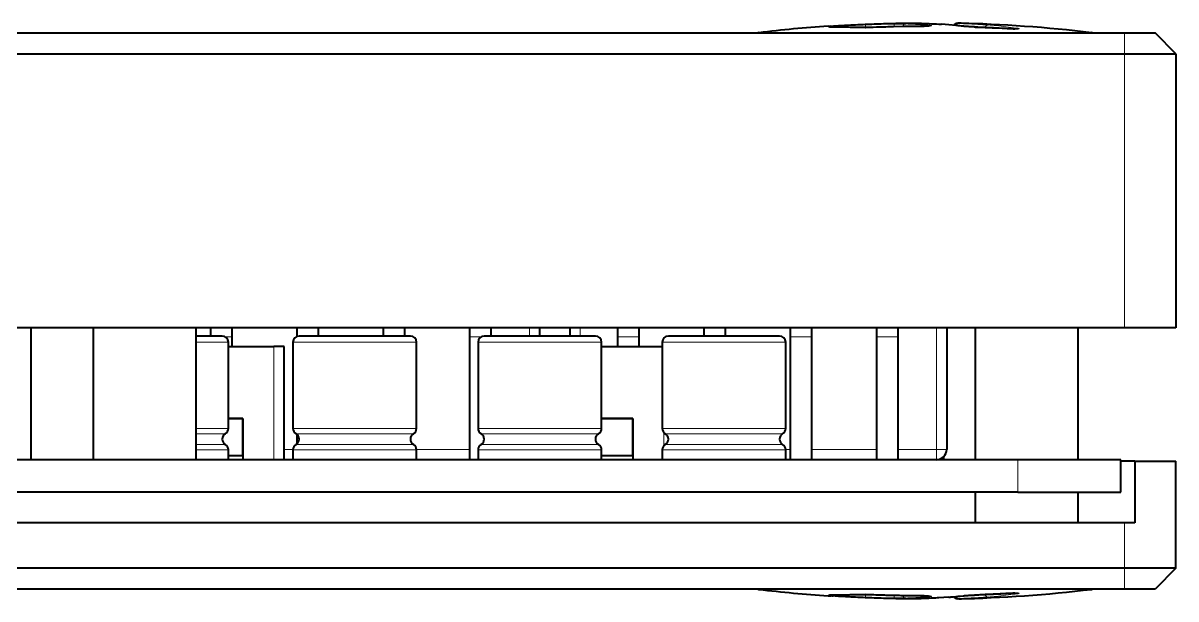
# Model space of a CAD drawing. Header units: millimetres. Extents: x 14 to 293, y 92 to 120.
# Drawn here: x 237 to 293, y 92.5 to 120.4 of the extents above; entities that cross this region are included whole.
import ezdxf

# ---------------------------------------------------------------- set-up
doc = ezdxf.new("R2010")
doc.units = ezdxf.units.MM
doc.header["$LTSCALE"] = 12.7
doc.layers.add('TANGENT_LINES', color=7, linetype='Continuous', lineweight=15)
doc.layers.add('Visible', color=7, linetype='Continuous', lineweight=40)

msp = doc.modelspace()

# ---------------------------------------------------------------- linework, layer by layer
at = {"layer": 'TANGENT_LINES'}
for p, q in [((279.276, 120.276), (279.273, 120.399)), ((281.562, 120.382), (281.92, 120.354)), ((282.368, 120.435), (282.356, 120.436)), ((288.845, 119.975), (272.698, 119.975)), ((276.068, 120.292), (276.069, 120.287)), ((276.145, 120.289), (276.155, 120.289)), ((276.158, 120.238), (276.197, 120.239)), ((277.046, 120.234), (277.348, 120.226)), ((277.883, 120.254), (277.382, 120.242)), ((277.764, 120.228), (277.871, 120.232)), ((277.878, 120.354), (277.883, 120.254)), ((282.667, 120.287), (282.607, 120.288)), ((283.697, 120.254), (283.684, 120.23)), ((285.264, 120.163), (285.112, 120.175)), ((285.321, 120.171), (285.297, 120.176)), ((290.454, 118.954), (290.454, 119.954)), ((290.454, 118.954), (290.454, 105.654)), ((261.557, 105.654), (261.557, 105.254)), ((264.023, 105.654), (264.023, 105.254)), ((281.323, 105.654), (281.323, 99.755)), ((245.376, 104.954), (246.941, 104.954)), ((246.789, 105.215), (247.128, 105.215)), ((249.15, 104.754), (249.15, 99.254)), ((250.079, 104.954), (256.079, 104.954)), ((258.66, 105.215), (259.216, 105.215)), ((259.064, 104.954), (265.064, 104.954)), ((265.853, 105.215), (266.894, 105.215)), ((268.007, 104.954), (274.007, 104.954)), ((274.235, 105.215), (275.276, 105.215)), ((278.426, 105.215), (279.467, 105.215)), ((246.941, 100.774), (245.376, 100.774)), ((256.079, 100.774), (250.079, 100.774)), ((265.064, 100.774), (259.064, 100.774)), ((274.007, 100.774), (268.007, 100.774)), ((245.376, 100.514), (246.791, 100.514)), ((250.229, 100.514), (255.929, 100.514)), ((259.214, 100.514), (264.914, 100.514)), ((268.082, 100.576), (268.082, 99.932)), ((268.157, 100.514), (273.857, 100.514)), ((246.791, 99.994), (245.376, 99.994)), ((245.376, 99.734), (246.941, 99.734)), ((250.08, 99.755), (249.65, 99.755)), ((250.079, 99.734), (256.079, 99.734)), ((255.929, 99.994), (250.229, 99.994)), ((258.66, 99.755), (256.079, 99.755)), ((259.064, 99.734), (265.064, 99.734)), ((264.914, 99.994), (259.214, 99.994)), ((268.007, 99.734), (274.007, 99.734)), ((273.857, 99.994), (268.157, 99.994)), ((274.235, 99.755), (274.006, 99.755)), ((278.426, 99.755), (275.276, 99.755)), ((281.323, 99.755), (279.467, 99.755)), ((281.323, 99.255), (281.323, 99.755)), ((281.323, 99.755), (281.823, 99.755)), ((285.28, 99.254), (285.28, 97.684)), ((290.454, 93.984), (290.454, 96.184)), ((290.454, 93.984), (290.454, 92.984)), ((272.698, 92.963), (288.845, 92.963)), ((276.069, 92.651), (276.068, 92.646)), ((276.451, 92.698), (276.158, 92.699)), ((277.398, 92.695), (277.883, 92.684)), ((277.883, 92.684), (277.878, 92.584)), ((279.276, 92.662), (279.273, 92.539)), ((282.356, 92.502), (282.417, 92.504)), ((282.605, 92.65), (282.645, 92.651)), ((283.684, 92.708), (283.697, 92.684)), ((285.113, 92.763), (285.264, 92.775)), ((285.297, 92.762), (285.321, 92.766))]:
    msp.add_line(p, q, dxfattribs=at)
for centre, major_axis, ratio, start_param, end_param in [((279.836, 120.199), (0.007, 0.2), 0.797834, 0.062826, 1.201186), ((276.083, 120.087), (0.188, 0.067), 0.999916, 7.469996, 7.581933), ((276.171, 120.039), (-0.002, 0.2), 0.800984, 6.28216, 6.352864), ((276.422, 120.075), (0.013, -0.2), 0.027667, 2.560981, 3.10757), ((277.358, 120.026), (0.007, 0.2), 0.787747, 6.279974, 6.388105), ((277.878, 120.354), (0, 0.2), 0.024489, 4.0547, 4.18879), ((282.617, 120.086), (0.022, 0.199), 0.781165, 6.280854, 6.387186), ((285.219, 120.354), (0, 0.2), 0.741169, 3.283861, 3.445164), ((277.878, 92.584), (0, 0.2), 0.024489, 5.235988, 5.379571), ((282.412, 92.704), (-0.006, 0.2), 0.797915, 2.011314, 3.137189), ((285.308, 92.966), (-0.038, 0.196), 0.892724, 2.680027, 3.004013)]:
    msp.add_ellipse(centre, major_axis=major_axis, ratio=ratio, start_param=start_param, end_param=end_param, dxfattribs=at)
at = {"layer": 'TANGENT_LINES', "extrusion": (0, 0, -1)}
for centre, major_axis, ratio, start_param, end_param in [((282.412, 120.234), (-0.006, -0.2), 0.797915, 2.011213, 3.137189), ((280.675, 120.154), (-0.014, -0.2), 0.797309, 2.286434, 3.051757), ((283.832, 120.154), (-0.017, -0.199), 0.796978, 2.027416, 3.091473), ((285.308, 119.972), (-0.038, -0.196), 0.892724, 2.680027, 3.004013), ((276.083, 92.851), (-0.188, 0.067), 0.999916, 10.619068, 10.723559), ((277.358, 92.912), (0.007, -0.2), 0.787747, 0.001666, 0.10492), ((279.836, 92.739), (0.007, -0.2), 0.797834, 0.062826, 1.201186), ((282.617, 92.852), (0.022, -0.199), 0.781165, 6.280426, 6.387186), ((283.832, 92.784), (0.017, -0.199), 0.796978, 0.05012, 1.114177), ((285.219, 92.584), (0, -0.2), 0.741169, 3.282329, 3.445164)]:
    msp.add_ellipse(centre, major_axis=major_axis, ratio=ratio, start_param=start_param, end_param=end_param, dxfattribs=at)
at = {"layer": 'TANGENT_LINES'}
for points, knots in [([(279.273, 120.399), (279.238, 120.398), (279.131, 120.396), (278.56, 120.38), (278.191, 120.366), (277.977, 120.358), (277.878, 120.354)], [0, 0, 0, 0, 0.158663, 0.486365, 0.761251, 1, 1, 1, 1]), ([(280.674, 120.354), (280.634, 120.356), (280.538, 120.363), (280.311, 120.377), (279.959, 120.394), (279.868, 120.397), (279.834, 120.399)], [0, 0, 0, 0, 0.200851, 0.473374, 0.806057, 1, 1, 1, 1]), ([(276.069, 120.287), (276.072, 120.286), (276.077, 120.286), (276.083, 120.286), (276.087, 120.286)], [0, 0, 0, 0, 0.456225, 1, 1, 1, 1]), ([(276.087, 120.286), (276.098, 120.287), (276.119, 120.287), (276.136, 120.288), (276.145, 120.289)], [0, 0, 0, 0, 0.526792, 1, 1, 1, 1]), ([(276.409, 120.275), (276.393, 120.274), (276.356, 120.271), (276.254, 120.264), (276.174, 120.256), (276.121, 120.249), (276.088, 120.244), (276.105, 120.237), (276.146, 120.238), (276.155, 120.238), (276.158, 120.238)], [0, 0, 0, 0, 0.138955, 0.334894, 0.512189, 0.657614, 0.747726, 0.806439, 0.934539, 1, 1, 1, 1]), ([(276.197, 120.239), (276.217, 120.239), (276.281, 120.24), (276.624, 120.241), (276.975, 120.235), (277.03, 120.234), (277.046, 120.234)], [0, 0, 0, 0, 0.159025, 0.506725, 0.855805, 1, 1, 1, 1]), ([(277.878, 120.354), (277.851, 120.353), (277.762, 120.349), (277.183, 120.321), (276.821, 120.301), (276.546, 120.283), (276.409, 120.275)], [0, 0, 0, 0, 0.139006, 0.46004, 0.72957, 1, 1, 1, 1]), ([(277.382, 120.242), (277.318, 120.241), (277.197, 120.238), (277.098, 120.235), (277.052, 120.234)], [0, 0, 0, 0, 0.533686, 1, 1, 1, 1]), ([(277.348, 120.226), (277.381, 120.225), (277.446, 120.223), (277.541, 120.224), (277.65, 120.225), (277.726, 120.227), (277.764, 120.228)], [0, 0, 0, 0, 0.241948, 0.481318, 0.736582, 1, 1, 1, 1]), ([(279.276, 120.276), (279.158, 120.275), (278.853, 120.272), (278.251, 120.261), (277.883, 120.254)], [0, 0, 0, 0, 0.388169, 1, 1, 1, 1]), ([(281.015, 120.327), (280.988, 120.329), (280.928, 120.335), (280.793, 120.345), (280.713, 120.351), (280.674, 120.354)], [0, 0, 0, 0, 0.290827, 0.65561, 1, 1, 1, 1]), ([(280.736, 120.292), (280.755, 120.292), (280.799, 120.292), (280.909, 120.294), (280.991, 120.298), (281.058, 120.306), (281.068, 120.307), (281.092, 120.318), (281.05, 120.324), (281.027, 120.326), (281.015, 120.327)], [0, 0, 0, 0, 0.144514, 0.336355, 0.510821, 0.654277, 0.717787, 0.786071, 0.883815, 1, 1, 1, 1]), ([(280.935, 120.297), (280.937, 120.299), (280.943, 120.304), (280.978, 120.324), (281.002, 120.326), (281.015, 120.327)], [0, 0, 0, 0, 0.195523, 0.601553, 1, 1, 1, 1]), ([(281.92, 120.354), (281.966, 120.35), (282.078, 120.34), (282.382, 120.311), (282.545, 120.293), (282.622, 120.285)], [0, 0, 0, 0, 0.273087, 0.656092, 1, 1, 1, 1]), ([(282.622, 120.285), (282.673, 120.28), (282.767, 120.272), (282.871, 120.265), (282.986, 120.258), (283.106, 120.253), (283.173, 120.251)], [0, 0, 0, 0, 0.260242, 0.476399, 0.704361, 1, 1, 1, 1]), ([(283.697, 120.254), (283.697, 120.254), (283.696, 120.254), (283.291, 120.271), (282.75, 120.285), (282.684, 120.286), (282.667, 120.287)], [0, 0, 0, 0, 0.003694, 0.372593, 0.841493, 1, 1, 1, 1]), ([(285.112, 120.175), (285.102, 120.175), (285.058, 120.179), (284.534, 120.213), (284.176, 120.233), (283.697, 120.254), (283.697, 120.254), (283.697, 120.254)], [0, 0, 0, 0, 0.094013, 0.402825, 0.715195, 0.997294, 1, 1, 1, 1]), ([(285.297, 120.176), (285.256, 120.183), (285.142, 120.204), (284.691, 120.268), (284.239, 120.318), (283.969, 120.342), (283.841, 120.354)], [0, 0, 0, 0, 0.161807, 0.444676, 0.735563, 1, 1, 1, 1]), ([(285.134, 120.161), (285.154, 120.16), (285.196, 120.158), (285.271, 120.156), (285.314, 120.158), (285.343, 120.159), (285.344, 120.168), (285.331, 120.17), (285.321, 120.171)], [0, 0, 0, 0, 0.225489, 0.471836, 0.6668, 0.808266, 0.866263, 1, 1, 1, 1]), ([(285.289, 120.159), (285.288, 120.159), (285.285, 120.161), (285.264, 120.163), (285.264, 120.163), (285.264, 120.163)], [0, 0, 0, 0, 0.326299, 0.974499, 1, 1, 1, 1]), ([(276.111, 92.651), (276.104, 92.651), (276.09, 92.652), (276.076, 92.651), (276.069, 92.651)], [0, 0, 0, 0, 0.509287, 1, 1, 1, 1]), ([(276.158, 92.699), (276.15, 92.699), (276.134, 92.699), (276.093, 92.701), (276.099, 92.689), (276.142, 92.687), (276.21, 92.678), (276.308, 92.67), (276.376, 92.665), (276.41, 92.663)], [0, 0, 0, 0, 0.107072, 0.229958, 0.275647, 0.404887, 0.582357, 0.788456, 1, 1, 1, 1]), ([(276.217, 92.645), (276.208, 92.646), (276.186, 92.647), (276.146, 92.649), (276.122, 92.65), (276.111, 92.651)], [0, 0, 0, 0, 0.31075, 0.669065, 1, 1, 1, 1]), ([(276.415, 92.698), (276.414, 92.692), (276.413, 92.68), (276.412, 92.668), (276.411, 92.664), (276.41, 92.663)], [0, 0, 0, 0, 0.429093, 0.776576, 1, 1, 1, 1]), ([(276.41, 92.663), (276.5, 92.657), (276.697, 92.645), (277.074, 92.622), (277.67, 92.593), (277.823, 92.587), (277.878, 92.584)], [0, 0, 0, 0, 0.220615, 0.486492, 0.81176, 1, 1, 1, 1]), ([(277.007, 92.703), (276.971, 92.702), (276.877, 92.7), (276.518, 92.697), (276.467, 92.698), (276.451, 92.698)], [0, 0, 0, 0, 0.302192, 0.793747, 1, 1, 1, 1]), ([(277.348, 92.712), (277.312, 92.711), (277.228, 92.708), (277.088, 92.705), (277.007, 92.703)], [0, 0, 0, 0, 0.417702, 1, 1, 1, 1]), ([(277.054, 92.704), (277.07, 92.704), (277.121, 92.702), (277.285, 92.698), (277.398, 92.695)], [0, 0, 0, 0, 0.312507, 1, 1, 1, 1]), ([(277.871, 92.706), (277.825, 92.707), (277.736, 92.711), (277.62, 92.713), (277.526, 92.715), (277.366, 92.713), (277.351, 92.712), (277.348, 92.712)], [0, 0, 0, 0, 0.239833, 0.455463, 0.666445, 0.920129, 1, 1, 1, 1]), ([(277.878, 92.584), (277.977, 92.58), (278.191, 92.571), (278.56, 92.558), (279.131, 92.542), (279.238, 92.54), (279.273, 92.539)], [0, 0, 0, 0, 0.238749, 0.513635, 0.841338, 1, 1, 1, 1]), ([(277.883, 92.684), (278.074, 92.68), (278.486, 92.672), (279, 92.665), (279.276, 92.662)], [0, 0, 0, 0, 0.463262, 1, 1, 1, 1]), ([(279.834, 92.539), (279.843, 92.54), (279.879, 92.541), (280.218, 92.555), (280.431, 92.568), (280.594, 92.579), (280.674, 92.584)], [0, 0, 0, 0, 0.112838, 0.440694, 0.721478, 1, 1, 1, 1]), ([(280.674, 92.584), (280.661, 92.586), (280.633, 92.59), (280.598, 92.608), (280.565, 92.643), (280.563, 92.646), (280.562, 92.647)], [0, 0, 0, 0, 0.296899, 0.600167, 0.912108, 1, 1, 1, 1]), ([(280.674, 92.584), (280.701, 92.586), (280.76, 92.59), (280.897, 92.601), (280.978, 92.608), (281.018, 92.611)], [0, 0, 0, 0, 0.28751, 0.652908, 1, 1, 1, 1]), ([(281.018, 92.611), (281.035, 92.612), (281.063, 92.614), (281.089, 92.625), (281.066, 92.631), (281.023, 92.637), (280.944, 92.642), (280.843, 92.645), (280.771, 92.646), (280.734, 92.646)], [0, 0, 0, 0, 0.137723, 0.219066, 0.29083, 0.421711, 0.596112, 0.794702, 1, 1, 1, 1]), ([(282.132, 92.603), (282.068, 92.597), (281.97, 92.588), (281.933, 92.585), (281.92, 92.584)], [0, 0, 0, 0, 0.65558, 1, 1, 1, 1]), ([(282.192, 92.609), (282.18, 92.608), (282.159, 92.606), (282.141, 92.604), (282.132, 92.603)], [0, 0, 0, 0, 0.525865, 1, 1, 1, 1]), ([(282.622, 92.653), (282.548, 92.645), (282.402, 92.629), (282.261, 92.615), (282.192, 92.609)], [0, 0, 0, 0, 0.506144, 1, 1, 1, 1]), ([(283.173, 92.687), (283.101, 92.684), (282.977, 92.679), (282.866, 92.673), (282.76, 92.666), (282.67, 92.657), (282.622, 92.653)], [0, 0, 0, 0, 0.303231, 0.527467, 0.746031, 1, 1, 1, 1]), ([(282.645, 92.651), (282.669, 92.651), (282.75, 92.653), (283.171, 92.663), (283.696, 92.684), (283.697, 92.684), (283.697, 92.684)], [0, 0, 0, 0, 0.174655, 0.585719, 0.996407, 1, 1, 1, 1]), ([(283.697, 92.684), (283.697, 92.684), (283.697, 92.684), (284.167, 92.704), (284.524, 92.724), (285.049, 92.758), (285.1, 92.762), (285.113, 92.763)], [0, 0, 0, 0, 0.002688, 0.280223, 0.588711, 0.8967, 1, 1, 1, 1]), ([(283.841, 92.584), (283.967, 92.596), (284.232, 92.619), (284.679, 92.669), (285.134, 92.733), (285.253, 92.754), (285.297, 92.762)], [0, 0, 0, 0, 0.261423, 0.550164, 0.833757, 1, 1, 1, 1]), ([(285.321, 92.766), (285.325, 92.767), (285.331, 92.768), (285.353, 92.776), (285.321, 92.78), (285.278, 92.781), (285.211, 92.78), (285.161, 92.778), (285.134, 92.777)], [0, 0, 0, 0, 0.095597, 0.199596, 0.324605, 0.518351, 0.749703, 1, 1, 1, 1]), ([(285.264, 92.775), (285.264, 92.775), (285.264, 92.775), (285.274, 92.776), (285.288, 92.778), (285.288, 92.779), (285.289, 92.779)], [0, 0, 0, 0, 0.021993, 0.41002, 0.887462, 1, 1, 1, 1])]:
    msp.add_open_spline(points, degree=3, knots=knots, dxfattribs=at)
at = {"layer": 'Visible'}
for p, q in [((281.444, 120.39), (281.562, 120.382)), ((281.934, 120.353), (281.573, 120.381)), ((282.417, 120.434), (282.368, 120.435)), ((290.454, 119.954), (225.078, 119.954)), ((276.135, 120.239), (276.134, 120.239)), ((276.159, 120.289), (276.147, 120.289)), ((276.169, 120.239), (276.153, 120.239)), ((276.415, 120.241), (276.169, 120.239)), ((277.129, 120.233), (276.743, 120.239)), ((277.364, 120.226), (277.277, 120.229)), ((277.871, 120.233), (277.766, 120.229)), ((277.871, 120.232), (277.882, 120.233)), ((279.232, 120.275), (279.723, 120.284)), ((280.015, 120.288), (280.736, 120.292)), ((281.027, 120.304), (281.023, 120.303)), ((282.272, 120.322), (281.933, 120.353)), ((282.638, 120.284), (282.607, 120.288)), ((282.646, 120.284), (282.638, 120.285)), ((283.173, 120.251), (283.065, 120.255)), ((285.143, 120.161), (285.132, 120.162)), ((285.288, 120.159), (285.283, 120.158)), ((291.954, 119.954), (290.454, 119.954)), ((292.954, 118.954), (291.954, 119.954)), ((225.078, 118.954), (290.454, 118.954)), ((290.454, 118.954), (292.954, 118.954)), ((292.954, 118.954), (292.954, 105.654)), ((290.454, 105.654), (30.754, 105.654)), ((237.353, 105.654), (237.353, 99.254)), ((240.376, 105.654), (240.376, 99.254)), ((245.376, 99.254), (245.376, 105.654)), ((246.641, 105.254), (245.376, 105.254)), ((246.087, 105.254), (246.087, 105.654)), ((247.128, 105.215), (247.128, 105.654)), ((250.278, 105.236), (250.278, 105.654)), ((255.779, 105.254), (250.379, 105.254)), ((251.319, 105.254), (251.319, 105.654)), ((254.469, 105.254), (254.469, 105.654)), ((255.51, 105.254), (255.51, 105.654)), ((258.66, 105.215), (258.66, 105.654)), ((264.764, 105.254), (259.364, 105.254)), ((259.701, 105.254), (259.701, 105.654)), ((262.057, 105.654), (262.057, 105.254)), ((263.523, 105.654), (263.523, 105.254)), ((265.853, 105.215), (265.853, 105.654)), ((266.894, 105.215), (266.894, 105.654)), ((273.707, 105.254), (268.307, 105.254)), ((270.044, 105.254), (270.044, 105.654)), ((271.085, 105.254), (271.085, 105.654)), ((274.235, 105.215), (274.235, 105.654)), ((275.276, 105.215), (275.276, 105.654)), ((278.426, 105.215), (278.426, 105.654)), ((279.467, 105.215), (279.467, 105.654)), ((281.823, 105.654), (281.823, 99.755)), ((283.2, 105.654), (283.2, 99.254)), ((288.2, 99.254), (288.2, 105.654)), ((292.954, 105.654), (290.454, 105.654)), ((246.941, 100.774), (246.941, 104.954)), ((246.941, 104.754), (249.15, 104.754)), ((247.128, 104.754), (247.128, 105.215)), ((249.65, 104.754), (249.15, 104.754)), ((249.65, 99.254), (249.65, 104.754)), ((250.079, 104.954), (250.079, 100.774)), ((256.079, 100.774), (256.079, 104.954)), ((258.66, 99.254), (258.66, 105.215)), ((259.064, 104.954), (259.064, 100.774)), ((265.064, 100.774), (265.064, 104.954)), ((265.064, 104.754), (268.007, 104.754)), ((265.853, 104.754), (265.853, 105.215)), ((266.894, 104.754), (266.894, 105.215)), ((268.007, 104.954), (268.007, 100.774)), ((274.007, 100.774), (274.007, 104.954)), ((274.235, 99.254), (274.235, 105.215)), ((275.276, 99.254), (275.276, 105.215)), ((278.426, 99.254), (278.426, 105.215)), ((279.467, 99.254), (279.467, 105.215)), ((246.941, 101.254), (247.65, 101.254)), ((247.65, 101.254), (246.941, 101.254)), ((247.65, 101.254), (247.65, 99.454)), ((247.65, 99.454), (247.65, 101.254)), ((265.064, 101.254), (266.582, 101.254)), ((266.582, 101.254), (265.064, 101.254)), ((266.582, 101.254), (266.582, 99.454)), ((266.582, 99.454), (266.582, 101.254)), ((250.278, 100.029), (250.278, 100.479)), ((246.941, 99.254), (246.941, 99.734)), ((250.079, 99.734), (250.079, 99.254)), ((256.079, 99.254), (256.079, 99.734)), ((259.064, 99.734), (259.064, 99.254)), ((265.064, 99.254), (265.064, 99.734)), ((268.007, 99.734), (268.007, 99.254)), ((274.007, 99.254), (274.007, 99.734)), ((285.28, 99.254), (172.03, 99.254)), ((246.941, 99.454), (247.65, 99.454)), ((247.65, 99.454), (247.65, 99.254)), ((250.079, 99.255), (249.65, 99.255)), ((258.66, 99.255), (256.079, 99.255)), ((265.064, 99.454), (266.582, 99.454)), ((266.582, 99.454), (266.582, 99.254)), ((274.235, 99.255), (274.007, 99.255)), ((278.426, 99.255), (275.276, 99.255)), ((281.323, 99.255), (279.467, 99.255)), ((281.673, 99.398), (281.673, 99.254)), ((290.28, 99.254), (285.28, 99.254)), ((290.28, 97.684), (290.28, 99.254)), ((290.954, 99.184), (290.28, 99.184)), ((290.954, 99.184), (290.954, 96.184)), ((290.954, 99.184), (292.954, 99.184)), ((292.954, 93.984), (292.954, 99.184)), ((285.28, 97.684), (172.03, 97.684)), ((283.2, 97.684), (283.2, 96.184)), ((285.28, 97.684), (290.28, 97.684)), ((288.2, 96.184), (288.2, 97.684)), ((290.454, 96.184), (37.023, 96.184)), ((290.954, 96.184), (290.454, 96.184)), ((290.454, 93.984), (29.254, 93.984)), ((292.954, 93.984), (290.454, 93.984)), ((292.954, 93.984), (291.954, 92.984)), ((29.254, 92.984), (290.454, 92.984)), ((290.454, 92.984), (291.954, 92.984)), ((276.092, 92.651), (276.09, 92.651)), ((276.108, 92.651), (276.114, 92.65)), ((276.134, 92.699), (276.14, 92.699)), ((276.161, 92.699), (276.174, 92.699)), ((276.169, 92.699), (276.451, 92.697)), ((276.257, 92.643), (276.303, 92.64)), ((276.409, 92.634), (276.303, 92.64)), ((276.719, 92.698), (277.075, 92.704)), ((277.276, 92.709), (277.364, 92.712)), ((277.364, 92.712), (277.378, 92.712)), ((277.838, 92.706), (277.872, 92.705)), ((279.357, 92.66), (278.961, 92.67)), ((280.132, 92.649), (279.684, 92.655)), ((280.734, 92.646), (280.244, 92.648)), ((280.734, 92.646), (280.792, 92.645)), ((280.734, 92.646), (280.734, 92.646)), ((281.024, 92.634), (281.027, 92.634)), ((281.92, 92.584), (281.444, 92.548)), ((281.934, 92.585), (281.942, 92.585)), ((282.131, 92.602), (282.272, 92.616)), ((282.477, 92.636), (282.638, 92.653)), ((283.094, 92.684), (283.172, 92.687)), ((283.683, 92.706), (283.173, 92.687)), ((285.288, 92.779), (285.296, 92.779))]:
    msp.add_line(p, q, dxfattribs=at)
for centre, radius, start, end in [((280.772, 52.141), 68.312, 83.21253, 88.6703), ((272.722, 119.777), 0.2, 96.7875, 117.517), ((280.772, 52.141), 68.312, 93.94849, 96.78747), ((288.822, 119.777), 0.2, 62.483, 83.2125), ((246.641, 104.954), 0.3, 0, 90), ((250.379, 104.954), 0.3, 90, 180), ((255.779, 104.954), 0.3, 0, 90), ((259.364, 104.954), 0.3, 90, 180), ((264.764, 104.954), 0.3, 0, 90), ((268.307, 104.954), 0.3, 90, 180), ((273.707, 104.954), 0.3, 0, 90), ((246.641, 100.774), 0.3, 300, 0), ((250.379, 100.774), 0.3, 180, 240), ((255.779, 100.774), 0.3, 300, 0), ((259.364, 100.774), 0.3, 180, 240), ((264.764, 100.774), 0.3, 300, 0), ((268.307, 100.774), 0.3, 180, 240), ((273.707, 100.774), 0.3, 300, 0), ((246.941, 100.254), 0.3, 120, 240), ((250.079, 100.254), 0.3, 300, 60), ((256.079, 100.254), 0.3, 120, 240), ((259.064, 100.254), 0.3, 300, 60), ((265.064, 100.254), 0.3, 120, 240), ((268.007, 100.254), 0.3, 300, 60), ((274.007, 100.254), 0.3, 120, 240), ((246.641, 99.734), 0.3, 0, 60), ((250.379, 99.734), 0.3, 120, 180), ((255.779, 99.734), 0.3, 0, 60), ((259.364, 99.734), 0.3, 120, 180), ((264.764, 99.734), 0.3, 0, 60), ((268.307, 99.734), 0.3, 120, 180), ((273.707, 99.734), 0.3, 0, 60), ((281.323, 99.755), 0.5, 270, 0), ((272.722, 93.161), 0.2, 242.483, 263.2125), ((280.772, 160.796), 68.312, 263.21253, 266.05153), ((280.772, 160.796), 68.312, 271.3297, 276.78747), ((288.822, 93.161), 0.2, 276.7875, 297.517)]:
    msp.add_arc(centre, radius, start, end, dxfattribs=at)
at = {"layer": 'Visible', "extrusion": (0, 0, -1)}
for centre, major_axis, ratio, start_param, end_param in [((282.351, 120.236), (0.005, 0.2), 1, 11.467451, 12.56633), ((276.081, 120.092), (0, 0.2), 1, 6.214929, 6.451155), ((281.917, 120.154), (-0.017, -0.199), 0.796978, 3.056235, 3.141678), ((283.166, 120.051), (0.007, 0.2), 0.020217, 6.278054, 6.351841), ((276.081, 92.846), (0, 0.2), 1, 2.99785, 3.209664), ((276.171, 92.899), (-0.002, -0.2), 0.800984, 6.279048, 6.352864), ((277.88, 92.905), (-0.008, -0.2), 0.030763, 6.275446, 6.351675), ((281.917, 92.784), (0.017, -0.199), 0.796978, 6.282739, 6.368543), ((282.351, 92.702), (0.005, -0.2), 1, 6.283168, 7.379099)]:
    msp.add_ellipse(centre, major_axis=major_axis, ratio=ratio, start_param=start_param, end_param=end_param, dxfattribs=at)
at = {"layer": 'Visible'}
for centre, major_axis, ratio, start_param, end_param in [((277.88, 120.033), (-0.008, 0.2), 0.030763, 6.280095, 6.351675), ((280.736, 120.092), (0, 0.2), 0.000167, 6.281383, 6.3521), ((283.166, 92.887), (0.007, -0.2), 0.020217, 6.274704, 6.351841), ((285.122, 92.976), (0.01, -0.2), 0.175017, 6.279139, 6.35118)]:
    msp.add_ellipse(centre, major_axis=major_axis, ratio=ratio, start_param=start_param, end_param=end_param, dxfattribs=at)
for points, knots in [([(277.273, 120.354), (277.426, 120.361), (277.783, 120.379), (278.653, 120.412), (279.429, 120.431), (279.835, 120.437), (280.023, 120.439)], [0, 0, 0, 0, 0.214338, 0.498343, 0.768792, 1, 1, 1, 1]), ([(279.834, 120.399), (279.83, 120.399), (279.816, 120.399), (279.698, 120.402), (279.541, 120.402), (279.368, 120.401), (279.302, 120.399), (279.273, 120.399)], [0, 0, 0, 0, 0.076003, 0.2854, 0.547006, 0.808283, 1, 1, 1, 1]), ([(280.023, 120.439), (280.047, 120.439), (280.099, 120.44), (280.19, 120.44), (280.239, 120.439), (280.263, 120.439)], [0, 0, 0, 0, 0.326726, 0.681469, 1, 1, 1, 1]), ([(280.263, 120.439), (280.33, 120.438), (280.495, 120.435), (280.979, 120.418), (281.289, 120.399), (281.444, 120.39)], [0, 0, 0, 0, 0.255031, 0.627856, 1, 1, 1, 1]), ([(283.841, 120.354), (283.729, 120.363), (283.475, 120.384), (282.885, 120.419), (282.567, 120.429), (282.417, 120.434)], [0, 0, 0, 0, 0.29268, 0.665814, 1, 1, 1, 1]), ([(276.153, 120.239), (276.15, 120.239), (276.145, 120.239), (276.139, 120.239), (276.135, 120.239)], [0, 0, 0, 0, 0.477011, 1, 1, 1, 1]), ([(276.155, 120.289), (276.17, 120.29), (276.195, 120.291), (276.219, 120.293), (276.258, 120.295), (276.283, 120.296)], [0, 0, 0, 0, 0.326487, 0.580017, 1, 1, 1, 1]), ([(276.283, 120.296), (276.295, 120.297), (276.326, 120.299), (276.378, 120.302), (276.409, 120.304)], [0, 0, 0, 0, 0.408956, 1, 1, 1, 1]), ([(276.409, 120.304), (276.413, 120.304), (276.433, 120.306), (276.676, 120.321), (276.877, 120.332), (277.129, 120.346), (277.273, 120.354)], [0, 0, 0, 0, 0.08179, 0.357906, 0.634029, 1, 1, 1, 1]), ([(276.743, 120.239), (276.736, 120.24), (276.705, 120.24), (276.54, 120.24), (276.415, 120.241)], [0, 0, 0, 0, 0.24119, 1, 1, 1, 1]), ([(277.277, 120.229), (277.267, 120.229), (277.239, 120.23), (277.172, 120.232), (277.129, 120.233)], [0, 0, 0, 0, 0.356977, 1, 1, 1, 1]), ([(277.43, 120.225), (277.426, 120.225), (277.413, 120.225), (277.383, 120.226), (277.364, 120.226)], [0, 0, 0, 0, 0.365994, 1, 1, 1, 1]), ([(277.766, 120.229), (277.736, 120.228), (277.676, 120.226), (277.578, 120.225), (277.486, 120.224), (277.447, 120.225), (277.43, 120.225)], [0, 0, 0, 0, 0.259736, 0.534009, 0.796964, 1, 1, 1, 1]), ([(277.882, 120.233), (278.034, 120.239), (278.369, 120.252), (279.173, 120.274), (279.222, 120.275), (279.232, 120.275)], [0, 0, 0, 0, 0.401515, 0.884003, 1, 1, 1, 1]), ([(279.723, 120.284), (279.815, 120.285), (279.952, 120.287), (279.999, 120.287), (280.015, 120.288)], [0, 0, 0, 0, 0.671361, 1, 1, 1, 1]), ([(280.798, 120.293), (280.794, 120.293), (280.783, 120.292), (280.755, 120.292), (280.736, 120.292)], [0, 0, 0, 0, 0.348873, 1, 1, 1, 1]), ([(280.936, 120.297), (280.932, 120.296), (280.918, 120.296), (280.853, 120.293), (280.816, 120.293), (280.798, 120.293)], [0, 0, 0, 0, 0.207311, 0.613523, 1, 1, 1, 1]), ([(281.023, 120.303), (281.023, 120.303), (281.022, 120.303), (281.002, 120.301), (280.971, 120.298), (280.948, 120.297), (280.936, 120.297)], [0, 0, 0, 0, 0.059133, 0.310196, 0.652776, 1, 1, 1, 1]), ([(282.607, 120.288), (282.562, 120.293), (282.464, 120.303), (282.339, 120.316), (282.272, 120.322)], [0, 0, 0, 0, 0.458958, 1, 1, 1, 1]), ([(283.065, 120.255), (283.063, 120.256), (283.057, 120.256), (282.955, 120.26), (282.87, 120.266), (282.774, 120.272), (282.696, 120.279), (282.661, 120.282), (282.646, 120.284)], [0, 0, 0, 0, 0.052646, 0.257166, 0.463061, 0.666922, 0.852904, 1, 1, 1, 1]), ([(283.173, 120.251), (283.203, 120.25), (283.29, 120.247), (283.527, 120.238), (283.683, 120.232)], [0, 0, 0, 0, 0.33909, 1, 1, 1, 1]), ([(283.683, 120.232), (283.742, 120.229), (283.901, 120.223), (284.524, 120.194), (284.814, 120.178), (285.028, 120.167), (285.134, 120.161)], [0, 0, 0, 0, 0.195805, 0.528452, 0.764419, 1, 1, 1, 1]), ([(285.242, 120.158), (285.235, 120.158), (285.217, 120.158), (285.162, 120.16), (285.148, 120.161), (285.143, 120.161)], [0, 0, 0, 0, 0.300667, 0.743944, 1, 1, 1, 1]), ([(285.283, 120.158), (285.275, 120.158), (285.259, 120.158), (285.247, 120.158), (285.242, 120.158)], [0, 0, 0, 0, 0.54501, 1, 1, 1, 1]), ([(285.295, 120.159), (285.295, 120.159), (285.294, 120.159), (285.29, 120.159), (285.288, 120.159)], [0, 0, 0, 0, 0.362505, 1, 1, 1, 1]), ([(276.09, 92.651), (276.09, 92.651), (276.091, 92.651), (276.1, 92.651), (276.105, 92.651), (276.108, 92.651)], [0, 0, 0, 0, 0.123085, 0.568011, 1, 1, 1, 1]), ([(276.114, 92.65), (276.117, 92.65), (276.124, 92.65), (276.137, 92.649), (276.144, 92.649)], [0, 0, 0, 0, 0.40658, 1, 1, 1, 1]), ([(276.14, 92.699), (276.141, 92.699), (276.144, 92.699), (276.154, 92.699), (276.161, 92.699)], [0, 0, 0, 0, 0.305957, 1, 1, 1, 1]), ([(276.144, 92.649), (276.15, 92.649), (276.167, 92.648), (276.199, 92.646), (276.22, 92.645)], [0, 0, 0, 0, 0.384253, 1, 1, 1, 1]), ([(276.303, 92.64), (276.299, 92.641), (276.285, 92.642), (276.244, 92.644), (276.217, 92.645)], [0, 0, 0, 0, 0.328329, 1, 1, 1, 1]), ([(277.273, 92.584), (277.251, 92.585), (277.183, 92.589), (276.795, 92.61), (276.588, 92.623), (276.466, 92.63), (276.409, 92.634)], [0, 0, 0, 0, 0.161283, 0.506225, 0.769819, 1, 1, 1, 1]), ([(276.451, 92.697), (276.492, 92.697), (276.576, 92.697), (276.67, 92.698), (276.719, 92.698)], [0, 0, 0, 0, 0.481962, 1, 1, 1, 1]), ([(277.075, 92.704), (277.111, 92.705), (277.181, 92.706), (277.245, 92.708), (277.276, 92.709)], [0, 0, 0, 0, 0.515745, 1, 1, 1, 1]), ([(280.023, 92.499), (279.835, 92.501), (279.429, 92.506), (278.653, 92.525), (277.783, 92.559), (277.426, 92.577), (277.273, 92.584)], [0, 0, 0, 0, 0.231208, 0.501657, 0.785662, 1, 1, 1, 1]), ([(277.378, 92.712), (277.395, 92.713), (277.434, 92.713), (277.521, 92.714), (277.614, 92.713), (277.711, 92.711), (277.81, 92.708), (277.831, 92.707), (277.838, 92.706)], [0, 0, 0, 0, 0.143697, 0.324592, 0.513076, 0.710234, 0.901956, 1, 1, 1, 1]), ([(278.961, 92.67), (278.868, 92.672), (278.628, 92.678), (278.158, 92.695), (277.871, 92.706)], [0, 0, 0, 0, 0.389237, 1, 1, 1, 1]), ([(279.273, 92.539), (279.28, 92.539), (279.301, 92.539), (279.461, 92.536), (279.626, 92.535), (279.77, 92.537), (279.816, 92.539), (279.834, 92.539)], [0, 0, 0, 0, 0.096275, 0.341537, 0.610288, 0.845323, 1, 1, 1, 1]), ([(279.684, 92.655), (279.578, 92.656), (279.423, 92.659), (279.373, 92.66), (279.357, 92.66)], [0, 0, 0, 0, 0.68029, 1, 1, 1, 1]), ([(280.263, 92.499), (280.246, 92.498), (280.207, 92.498), (280.119, 92.498), (280.055, 92.498), (280.023, 92.499)], [0, 0, 0, 0, 0.277521, 0.628218, 1, 1, 1, 1]), ([(280.244, 92.648), (280.224, 92.648), (280.186, 92.649), (280.15, 92.649), (280.132, 92.649)], [0, 0, 0, 0, 0.511749, 1, 1, 1, 1]), ([(281.444, 92.548), (281.443, 92.548), (281.438, 92.548), (280.669, 92.504), (280.389, 92.5), (280.263, 92.499)], [0, 0, 0, 0, 0.027428, 0.562334, 1, 1, 1, 1]), ([(280.792, 92.645), (280.793, 92.645), (280.799, 92.645), (280.869, 92.644), (280.931, 92.641), (280.937, 92.641), (280.938, 92.641)], [0, 0, 0, 0, 0.108385, 0.510755, 0.890438, 1, 1, 1, 1]), ([(280.937, 92.64), (280.939, 92.639), (280.945, 92.634), (280.981, 92.615), (281.006, 92.612), (281.018, 92.611)], [0, 0, 0, 0, 0.195295, 0.6012, 1, 1, 1, 1]), ([(280.938, 92.641), (280.954, 92.64), (280.982, 92.639), (281.013, 92.636), (281.021, 92.635), (281.024, 92.634)], [0, 0, 0, 0, 0.436677, 0.789204, 1, 1, 1, 1]), ([(281.942, 92.585), (281.946, 92.586), (281.965, 92.587), (282.06, 92.596), (282.131, 92.602)], [0, 0, 0, 0, 0.247256, 1, 1, 1, 1]), ([(282.272, 92.616), (282.335, 92.622), (282.431, 92.631), (282.466, 92.635), (282.477, 92.636)], [0, 0, 0, 0, 0.665277, 1, 1, 1, 1]), ([(282.417, 92.504), (282.573, 92.509), (282.887, 92.52), (283.366, 92.547), (283.683, 92.572), (283.841, 92.584)], [0, 0, 0, 0, 0.331622, 0.666449, 1, 1, 1, 1]), ([(282.639, 92.653), (282.642, 92.654), (282.653, 92.655), (282.697, 92.659), (282.729, 92.662)], [0, 0, 0, 0, 0.284736, 1, 1, 1, 1]), ([(282.729, 92.662), (282.73, 92.662), (282.735, 92.662), (282.817, 92.669), (282.896, 92.674), (283.002, 92.68), (283.064, 92.682), (283.094, 92.684)], [0, 0, 0, 0, 0.055689, 0.272401, 0.506868, 0.760279, 1, 1, 1, 1]), ([(285.134, 92.777), (285.008, 92.77), (284.757, 92.757), (284.441, 92.74), (283.809, 92.711), (283.713, 92.707), (283.683, 92.706)], [0, 0, 0, 0, 0.259847, 0.514487, 0.852822, 1, 1, 1, 1]), ([(285.132, 92.776), (285.137, 92.776), (285.146, 92.777), (285.155, 92.777), (285.16, 92.777)], [0, 0, 0, 0, 0.489243, 1, 1, 1, 1]), ([(285.16, 92.777), (285.173, 92.778), (285.2, 92.779), (285.227, 92.78), (285.241, 92.78)], [0, 0, 0, 0, 0.496076, 1, 1, 1, 1]), ([(285.241, 92.78), (285.242, 92.78), (285.248, 92.78), (285.28, 92.78), (285.286, 92.779), (285.288, 92.779)], [0, 0, 0, 0, 0.238419, 0.750325, 1, 1, 1, 1])]:
    msp.add_open_spline(points, degree=3, knots=knots, dxfattribs=at)

doc.saveas('drawing.dxf')
